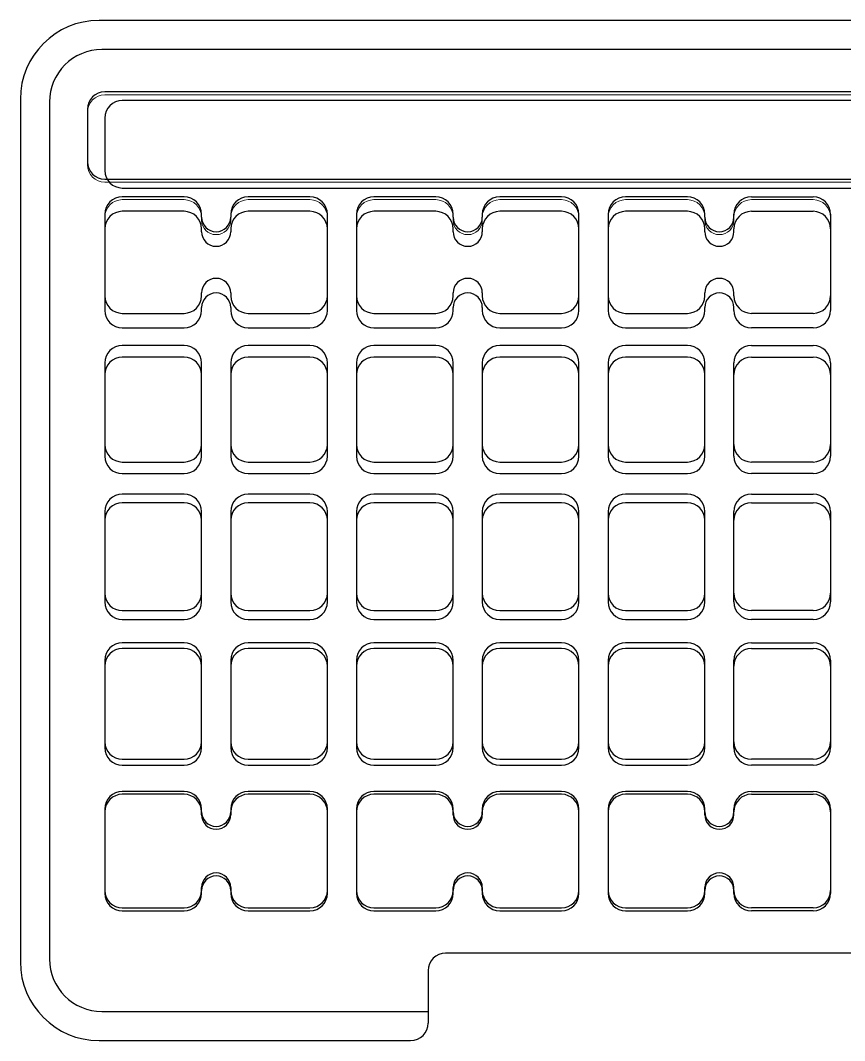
# Model space of a CAD drawing. Header units: millimetres. Extents: x -120 to 120, y -88 to 88.
# Drawn here: x -120 to 21.5, y -87.5 to 87.5 of the extents above; entities that cross this region are included whole.
import ezdxf

# ---------------------------------------------------------------- set-up
doc = ezdxf.new("R2010")
doc.units = ezdxf.units.MM
doc.layers.add('RevA', color=6, linetype='Continuous')
doc.layers.add('RevB Check', color=2, linetype='Continuous')

msp = doc.modelspace()

# ---------------------------------------------------------------- linework, layer by layer
at = {"color": 7, "linetype": 'Continuous', "lineweight": 15}
for p, q in [((106.5, 87.5), (-106.5, 87.5)), ((106, 82.5), (-106, 82.5)), ((-120, 74), (-120, -74)), ((105.5, 74.75), (-105.5, 74.75)), ((-115, 73.5), (-115, -73.5)), ((-108.5, 71.75), (-108.5, 62.75)), ((-105.5, 59.75), (105.5, 59.75)), ((-91.9, 56.75), (-102.5, 56.75)), ((-70.3, 56.75), (-80.9, 56.75)), ((-48.7, 56.75), (-59.3, 56.75)), ((-27.1, 56.75), (-37.7, 56.75)), ((-5.5, 56.75), (-16.1, 56.75)), ((5.5, 56.75), (16.1, 56.75)), ((-105.5, 53.75), (-105.5, 40.25)), ((-88.9, 53.25), (-88.9, 53.75)), ((-83.9, 53.75), (-83.9, 53.25)), ((-67.3, 40.25), (-67.3, 53.75)), ((-62.3, 53.75), (-62.3, 40.25)), ((-45.7, 53.25), (-45.7, 53.75)), ((-40.7, 53.75), (-40.7, 53.25)), ((-24.1, 40.25), (-24.1, 53.75)), ((-19.1, 53.75), (-19.1, 40.25)), ((-2.5, 53.25), (-2.5, 53.75)), ((2.5, 53.25), (2.5, 53.75)), ((19.1, 53.75), (19.1, 40.25)), ((-88.9, 40.25), (-88.9, 40.75)), ((-83.9, 40.75), (-83.9, 40.25)), ((-45.7, 40.25), (-45.7, 40.75)), ((-40.7, 40.75), (-40.7, 40.25)), ((-2.5, 40.25), (-2.5, 40.75)), ((2.5, 40.25), (2.5, 40.75)), ((-102.5, 37.25), (-91.9, 37.25)), ((-80.9, 37.25), (-70.3, 37.25)), ((-59.3, 37.25), (-48.7, 37.25)), ((-37.7, 37.25), (-27.1, 37.25)), ((-16.1, 37.25), (-5.5, 37.25)), ((16.1, 37.25), (5.5, 37.25)), ((-91.9, 31.75), (-102.5, 31.75)), ((-70.3, 31.75), (-80.9, 31.75)), ((-48.7, 31.75), (-59.3, 31.75)), ((-27.1, 31.75), (-37.7, 31.75)), ((-5.5, 31.75), (-16.1, 31.75)), ((5.5, 31.75), (16.1, 31.75)), ((-105.5, 28.75), (-105.5, 14.75)), ((-88.9, 14.75), (-88.9, 28.75)), ((-83.9, 28.75), (-83.9, 14.75)), ((-67.3, 14.75), (-67.3, 28.75)), ((-62.3, 28.75), (-62.3, 14.75)), ((-45.7, 14.75), (-45.7, 28.75)), ((-40.7, 28.75), (-40.7, 14.75)), ((-24.1, 14.75), (-24.1, 28.75)), ((-19.1, 28.75), (-19.1, 14.75)), ((-2.5, 14.75), (-2.5, 28.75)), ((2.5, 14.75), (2.5, 28.75)), ((19.1, 28.75), (19.1, 14.75)), ((-102.5, 11.75), (-91.9, 11.75)), ((-80.9, 11.75), (-70.3, 11.75)), ((-59.3, 11.75), (-48.7, 11.75)), ((-37.7, 11.75), (-27.1, 11.75)), ((-16.1, 11.75), (-5.5, 11.75)), ((16.1, 11.75), (5.5, 11.75)), ((-91.9, 6.25), (-102.5, 6.25)), ((-70.3, 6.25), (-80.9, 6.25)), ((-48.7, 6.25), (-59.3, 6.25)), ((-27.1, 6.25), (-37.7, 6.25)), ((-5.5, 6.25), (-16.1, 6.25)), ((5.5, 6.25), (16.1, 6.25)), ((-105.5, 3.25), (-105.5, -10.75)), ((-88.9, -10.75), (-88.9, 3.25)), ((-83.9, 3.25), (-83.9, -10.75)), ((-67.3, -10.75), (-67.3, 3.25)), ((-62.3, 3.25), (-62.3, -10.75)), ((-45.7, -10.75), (-45.7, 3.25)), ((-40.7, 3.25), (-40.7, -10.75)), ((-24.1, -10.75), (-24.1, 3.25)), ((-19.1, 3.25), (-19.1, -10.75)), ((-2.5, -10.75), (-2.5, 3.25)), ((2.5, -10.75), (2.5, 3.25)), ((19.1, 3.25), (19.1, -10.75)), ((-102.5, -13.75), (-91.9, -13.75)), ((-80.9, -13.75), (-70.3, -13.75)), ((-59.3, -13.75), (-48.7, -13.75)), ((-37.7, -13.75), (-27.1, -13.75)), ((-16.1, -13.75), (-5.5, -13.75)), ((16.1, -13.75), (5.5, -13.75)), ((-91.9, -19.25), (-102.5, -19.25)), ((-70.3, -19.25), (-80.9, -19.25)), ((-48.7, -19.25), (-59.3, -19.25)), ((-27.1, -19.25), (-37.7, -19.25)), ((-5.5, -19.25), (-16.1, -19.25)), ((5.5, -19.25), (16.1, -19.25)), ((-105.5, -22.25), (-105.5, -36.25)), ((-88.9, -36.25), (-88.9, -22.25)), ((-83.9, -22.25), (-83.9, -36.25)), ((-67.3, -36.25), (-67.3, -22.25)), ((-62.3, -22.25), (-62.3, -36.25)), ((-45.7, -36.25), (-45.7, -22.25)), ((-40.7, -22.25), (-40.7, -36.25)), ((-24.1, -36.25), (-24.1, -22.25)), ((-19.1, -22.25), (-19.1, -36.25)), ((-2.5, -36.25), (-2.5, -22.25)), ((2.5, -36.25), (2.5, -22.25)), ((19.1, -22.25), (19.1, -36.25)), ((-102.5, -39.25), (-91.9, -39.25)), ((-80.9, -39.25), (-70.3, -39.25)), ((-59.3, -39.25), (-48.7, -39.25)), ((-37.7, -39.25), (-27.1, -39.25)), ((-16.1, -39.25), (-5.5, -39.25)), ((16.1, -39.25), (5.5, -39.25)), ((-91.9, -44.75), (-102.5, -44.75)), ((-70.3, -44.75), (-80.9, -44.75)), ((-48.7, -44.75), (-59.3, -44.75)), ((-27.1, -44.75), (-37.7, -44.75)), ((-5.5, -44.75), (-16.1, -44.75)), ((5.5, -44.75), (16.1, -44.75)), ((-105.5, -47.75), (-105.5, -61.75)), ((-88.9, -48.25), (-88.9, -47.75)), ((-83.9, -47.75), (-83.9, -48.25)), ((-67.3, -61.75), (-67.3, -47.75)), ((-62.3, -47.75), (-62.3, -61.75)), ((-45.7, -48.25), (-45.7, -47.75)), ((-40.7, -47.75), (-40.7, -48.25)), ((-24.1, -61.75), (-24.1, -47.75)), ((-19.1, -47.75), (-19.1, -61.75)), ((-2.5, -48.25), (-2.5, -47.75)), ((2.5, -48.25), (2.5, -47.75)), ((19.1, -47.75), (19.1, -61.75)), ((-88.9, -61.75), (-88.9, -61.25)), ((-83.9, -61.25), (-83.9, -61.75)), ((-45.7, -61.75), (-45.7, -61.25)), ((-40.7, -61.25), (-40.7, -61.75)), ((-2.5, -61.75), (-2.5, -61.25)), ((2.5, -61.75), (2.5, -61.25)), ((-102.5, -64.75), (-91.9, -64.75)), ((-80.9, -64.75), (-70.3, -64.75)), ((-59.3, -64.75), (-48.7, -64.75)), ((-37.7, -64.75), (-27.1, -64.75)), ((-16.1, -64.75), (-5.5, -64.75)), ((16.1, -64.75), (5.5, -64.75)), ((47, -72.5), (-47, -72.5)), ((-50, -75.5), (-50, -84.5)), ((-106, -82.5), (-50, -82.5)), ((-106.5, -87.5), (-53, -87.5))]:
    msp.add_line(p, q, dxfattribs=at)
for centre, radius, start, end in [((-106.5, 74), 13.5, 90, 180), ((-106, 73.5), 9, 90, 180), ((-105.5, 71.75), 3, 90, 180), ((-105.5, 62.75), 3, 180, 270), ((-102.5, 53.75), 3, 90, 180), ((-91.9, 53.75), 3, 0, 90), ((-80.9, 53.75), 3, 90, 180), ((-70.3, 53.75), 3, 0, 90), ((-59.3, 53.75), 3, 90, 180), ((-48.7, 53.75), 3, 0, 90), ((-37.7, 53.75), 3, 90, 180), ((-27.1, 53.75), 3, 0, 90), ((-16.1, 53.75), 3, 90, 180), ((-5.5, 53.75), 3, 0, 90), ((5.5, 53.75), 3, 90, 180), ((16.1, 53.75), 3, 0, 90), ((-86.4, 53.25), 2.5, 180, 0), ((-43.2, 53.25), 2.5, 180, 0), ((0, 53.25), 2.5, 180, 0), ((-86.4, 40.75), 2.5, 0, 180), ((-43.2, 40.75), 2.5, 0, 180), ((0, 40.75), 2.5, 0, 180), ((-102.5, 40.25), 3, 180, 270), ((-91.9, 40.25), 3, 270, 0), ((-80.9, 40.25), 3, 180, 270), ((-70.3, 40.25), 3, 270, 0), ((-59.3, 40.25), 3, 180, 270), ((-48.7, 40.25), 3, 270, 0), ((-37.7, 40.25), 3, 180, 270), ((-27.1, 40.25), 3, 270, 0), ((-16.1, 40.25), 3, 180, 270), ((-5.5, 40.25), 3, 270, 0), ((5.5, 40.25), 3, 180, 270), ((16.1, 40.25), 3, 270, 0), ((-102.5, 28.75), 3, 90, 180), ((-91.9, 28.75), 3, 0, 90), ((-80.9, 28.75), 3, 90, 180), ((-70.3, 28.75), 3, 0, 90), ((-59.3, 28.75), 3, 90, 180), ((-48.7, 28.75), 3, 0, 90), ((-37.7, 28.75), 3, 90, 180), ((-27.1, 28.75), 3, 0, 90), ((-16.1, 28.75), 3, 90, 180), ((-5.5, 28.75), 3, 0, 90), ((5.5, 28.75), 3, 90, 180), ((16.1, 28.75), 3, 0, 90), ((-102.5, 14.75), 3, 180, 270), ((-91.9, 14.75), 3, 270, 0), ((-80.9, 14.75), 3, 180, 270), ((-70.3, 14.75), 3, 270, 0), ((-59.3, 14.75), 3, 180, 270), ((-48.7, 14.75), 3, 270, 0), ((-37.7, 14.75), 3, 180, 270), ((-27.1, 14.75), 3, 270, 0), ((-16.1, 14.75), 3, 180, 270), ((-5.5, 14.75), 3, 270, 0), ((5.5, 14.75), 3, 180, 270), ((16.1, 14.75), 3, 270, 0), ((-102.5, 3.25), 3, 90, 180), ((-91.9, 3.25), 3, 0, 90), ((-80.9, 3.25), 3, 90, 180), ((-70.3, 3.25), 3, 0, 90), ((-59.3, 3.25), 3, 90, 180), ((-48.7, 3.25), 3, 0, 90), ((-37.7, 3.25), 3, 90, 180), ((-27.1, 3.25), 3, 0, 90), ((-16.1, 3.25), 3, 90, 180), ((-5.5, 3.25), 3, 0, 90), ((5.5, 3.25), 3, 90, 180), ((16.1, 3.25), 3, 0, 90), ((-102.5, -10.75), 3, 180, 270), ((-91.9, -10.75), 3, 270, 0), ((-80.9, -10.75), 3, 180, 270), ((-70.3, -10.75), 3, 270, 0), ((-59.3, -10.75), 3, 180, 270), ((-48.7, -10.75), 3, 270, 0), ((-37.7, -10.75), 3, 180, 270), ((-27.1, -10.75), 3, 270, 0), ((-16.1, -10.75), 3, 180, 270), ((-5.5, -10.75), 3, 270, 0), ((5.5, -10.75), 3, 180, 270), ((16.1, -10.75), 3, 270, 0), ((-102.5, -22.25), 3, 90, 180), ((-91.9, -22.25), 3, 0, 90), ((-80.9, -22.25), 3, 90, 180), ((-70.3, -22.25), 3, 0, 90), ((-59.3, -22.25), 3, 90, 180), ((-48.7, -22.25), 3, 0, 90), ((-37.7, -22.25), 3, 90, 180), ((-27.1, -22.25), 3, 0, 90), ((-16.1, -22.25), 3, 90, 180), ((-5.5, -22.25), 3, 0, 90), ((5.5, -22.25), 3, 90, 180), ((16.1, -22.25), 3, 0, 90), ((-102.5, -36.25), 3, 180, 270), ((-91.9, -36.25), 3, 270, 0), ((-80.9, -36.25), 3, 180, 270), ((-70.3, -36.25), 3, 270, 0), ((-59.3, -36.25), 3, 180, 270), ((-48.7, -36.25), 3, 270, 0), ((-37.7, -36.25), 3, 180, 270), ((-27.1, -36.25), 3, 270, 0), ((-16.1, -36.25), 3, 180, 270), ((-5.5, -36.25), 3, 270, 0), ((5.5, -36.25), 3, 180, 270), ((16.1, -36.25), 3, 270, 0), ((-102.5, -47.75), 3, 90, 180), ((-91.9, -47.75), 3, 0, 90), ((-80.9, -47.75), 3, 90, 180), ((-70.3, -47.75), 3, 0, 90), ((-59.3, -47.75), 3, 90, 180), ((-48.7, -47.75), 3, 0, 90), ((-37.7, -47.75), 3, 90, 180), ((-27.1, -47.75), 3, 0, 90), ((-16.1, -47.75), 3, 90, 180), ((-5.5, -47.75), 3, 0, 90), ((5.5, -47.75), 3, 90, 180), ((16.1, -47.75), 3, 0, 90), ((-86.4, -48.25), 2.5, 180, 0), ((-43.2, -48.25), 2.5, 180, 0), ((0, -48.25), 2.5, 180, 0), ((-86.4, -61.25), 2.5, 0, 180), ((-43.2, -61.25), 2.5, 0, 180), ((0, -61.25), 2.5, 0, 180), ((-102.5, -61.75), 3, 180, 270), ((-91.9, -61.75), 3, 270, 0), ((-80.9, -61.75), 3, 180, 270), ((-70.3, -61.75), 3, 270, 0), ((-59.3, -61.75), 3, 180, 270), ((-48.7, -61.75), 3, 270, 0), ((-37.7, -61.75), 3, 180, 270), ((-27.1, -61.75), 3, 270, 0), ((-16.1, -61.75), 3, 180, 270), ((-5.5, -61.75), 3, 270, 0), ((5.5, -61.75), 3, 180, 270), ((16.1, -61.75), 3, 270, 0), ((-106, -73.5), 9, 180, 270), ((-47, -75.5), 3, 90, 180), ((-106.5, -74), 13.5, 180, 270), ((-53, -84.5), 3, 270, 0)]:
    msp.add_arc(centre, radius, start, end, dxfattribs=at)
at = {"layer": 'RevA'}
for p, q in [((106.5, 87.5), (-106.5, 87.5)), ((106, 82.5), (-106, 82.5)), ((-120, 74), (-120, -74)), ((102.5, 73.75), (-102.5, 73.75)), ((-115, 73.5), (-115, -73.5)), ((-105.5, 70.75), (-105.5, 61.75)), ((-102.5, 58.75), (102.5, 58.75)), ((-91.9, 54.75), (-102.5, 54.75)), ((-70.3, 54.75), (-80.9, 54.75)), ((-48.7, 54.75), (-59.3, 54.75)), ((-27.1, 54.75), (-37.7, 54.75)), ((-5.5, 54.75), (-16.1, 54.75)), ((5.5, 54.75), (16.1, 54.75)), ((-105.5, 51.75), (-105.5, 37.75)), ((-88.9, 51.25), (-88.9, 51.75)), ((-83.9, 51.75), (-83.9, 51.25)), ((-67.3, 37.75), (-67.3, 51.75)), ((-62.3, 51.75), (-62.3, 37.75)), ((-45.7, 51.25), (-45.7, 51.75)), ((-40.7, 51.75), (-40.7, 51.25)), ((-24.1, 37.75), (-24.1, 51.75)), ((-19.1, 51.75), (-19.1, 37.75)), ((-2.5, 51.25), (-2.5, 51.75)), ((2.5, 51.25), (2.5, 51.75)), ((19.1, 51.75), (19.1, 37.75)), ((-88.9, 37.75), (-88.9, 38.25)), ((-83.9, 38.25), (-83.9, 37.75)), ((-45.7, 37.75), (-45.7, 38.25)), ((-40.7, 38.25), (-40.7, 37.75)), ((-2.5, 37.75), (-2.5, 38.25)), ((2.5, 37.75), (2.5, 38.25)), ((-102.5, 34.75), (-91.9, 34.75)), ((-80.9, 34.75), (-70.3, 34.75)), ((-59.3, 34.75), (-48.7, 34.75)), ((-37.7, 34.75), (-27.1, 34.75)), ((-16.1, 34.75), (-5.5, 34.75)), ((16.1, 34.75), (5.5, 34.75)), ((-91.9, 29.75), (-102.5, 29.75)), ((-70.3, 29.75), (-80.9, 29.75)), ((-48.7, 29.75), (-59.3, 29.75)), ((-27.1, 29.75), (-37.7, 29.75)), ((-5.5, 29.75), (-16.1, 29.75)), ((5.5, 29.75), (16.1, 29.75)), ((-105.5, 26.75), (-105.5, 12.75)), ((-88.9, 12.75), (-88.9, 26.75)), ((-83.9, 26.75), (-83.9, 12.75)), ((-67.3, 12.75), (-67.3, 26.75)), ((-62.3, 26.75), (-62.3, 12.75)), ((-45.7, 12.75), (-45.7, 26.75)), ((-40.7, 26.75), (-40.7, 12.75)), ((-24.1, 12.75), (-24.1, 26.75)), ((-19.1, 26.75), (-19.1, 12.75)), ((-2.5, 12.75), (-2.5, 26.75)), ((2.5, 12.75), (2.5, 26.75)), ((19.1, 26.75), (19.1, 12.75)), ((-102.5, 9.75), (-91.9, 9.75)), ((-80.9, 9.75), (-70.3, 9.75)), ((-59.3, 9.75), (-48.7, 9.75)), ((-37.7, 9.75), (-27.1, 9.75)), ((-16.1, 9.75), (-5.5, 9.75)), ((16.1, 9.75), (5.5, 9.75)), ((-91.9, 4.75), (-102.5, 4.75)), ((-70.3, 4.75), (-80.9, 4.75)), ((-48.7, 4.75), (-59.3, 4.75)), ((-27.1, 4.75), (-37.7, 4.75)), ((-5.5, 4.75), (-16.1, 4.75)), ((5.5, 4.75), (16.1, 4.75)), ((-105.5, 1.75), (-105.5, -12.25)), ((-88.9, -12.25), (-88.9, 1.75)), ((-83.9, 1.75), (-83.9, -12.25)), ((-67.3, -12.25), (-67.3, 1.75)), ((-62.3, 1.75), (-62.3, -12.25)), ((-45.7, -12.25), (-45.7, 1.75)), ((-40.7, 1.75), (-40.7, -12.25)), ((-24.1, -12.25), (-24.1, 1.75)), ((-19.1, 1.75), (-19.1, -12.25)), ((-2.5, -12.25), (-2.5, 1.75)), ((2.5, -12.25), (2.5, 1.75)), ((19.1, 1.75), (19.1, -12.25)), ((-102.5, -15.25), (-91.9, -15.25)), ((-80.9, -15.25), (-70.3, -15.25)), ((-59.3, -15.25), (-48.7, -15.25)), ((-37.7, -15.25), (-27.1, -15.25)), ((-16.1, -15.25), (-5.5, -15.25)), ((16.1, -15.25), (5.5, -15.25)), ((-91.9, -20.25), (-102.5, -20.25)), ((-70.3, -20.25), (-80.9, -20.25)), ((-48.7, -20.25), (-59.3, -20.25)), ((-27.1, -20.25), (-37.7, -20.25)), ((-5.5, -20.25), (-16.1, -20.25)), ((5.5, -20.25), (16.1, -20.25)), ((-105.5, -23.25), (-105.5, -37.25)), ((-88.9, -37.25), (-88.9, -23.25)), ((-83.9, -23.25), (-83.9, -37.25)), ((-67.3, -37.25), (-67.3, -23.25)), ((-62.3, -23.25), (-62.3, -37.25)), ((-45.7, -37.25), (-45.7, -23.25)), ((-40.7, -23.25), (-40.7, -37.25)), ((-24.1, -37.25), (-24.1, -23.25)), ((-19.1, -23.25), (-19.1, -37.25)), ((-2.5, -37.25), (-2.5, -23.25)), ((2.5, -37.25), (2.5, -23.25)), ((19.1, -23.25), (19.1, -37.25)), ((-102.5, -40.25), (-91.9, -40.25)), ((-80.9, -40.25), (-70.3, -40.25)), ((-59.3, -40.25), (-48.7, -40.25)), ((-37.7, -40.25), (-27.1, -40.25)), ((-16.1, -40.25), (-5.5, -40.25)), ((16.1, -40.25), (5.5, -40.25)), ((-91.9, -45.25), (-102.5, -45.25)), ((-70.3, -45.25), (-80.9, -45.25)), ((-48.7, -45.25), (-59.3, -45.25)), ((-27.1, -45.25), (-37.7, -45.25)), ((-5.5, -45.25), (-16.1, -45.25)), ((5.5, -45.25), (16.1, -45.25)), ((-105.5, -48.25), (-105.5, -62.25)), ((-88.9, -48.75), (-88.9, -48.25)), ((-83.9, -48.25), (-83.9, -48.75)), ((-67.3, -62.25), (-67.3, -48.25)), ((-62.3, -48.25), (-62.3, -62.25)), ((-45.7, -48.75), (-45.7, -48.25)), ((-40.7, -48.25), (-40.7, -48.75)), ((-24.1, -62.25), (-24.1, -48.25)), ((-19.1, -48.25), (-19.1, -62.25)), ((-2.5, -48.75), (-2.5, -48.25)), ((2.5, -48.75), (2.5, -48.25)), ((19.1, -48.25), (19.1, -62.25)), ((-88.9, -62.25), (-88.9, -61.75)), ((-83.9, -61.75), (-83.9, -62.25)), ((-45.7, -62.25), (-45.7, -61.75)), ((-40.7, -61.75), (-40.7, -62.25)), ((-2.5, -62.25), (-2.5, -61.75)), ((2.5, -62.25), (2.5, -61.75)), ((-102.5, -65.25), (-91.9, -65.25)), ((-80.9, -65.25), (-70.3, -65.25)), ((-59.3, -65.25), (-48.7, -65.25)), ((-37.7, -65.25), (-27.1, -65.25)), ((-16.1, -65.25), (-5.5, -65.25)), ((16.1, -65.25), (5.5, -65.25)), ((47, -72.5), (-47, -72.5)), ((-50, -75.5), (-50, -84.5)), ((-106, -82.5), (-50, -82.5)), ((-106.5, -87.5), (-53, -87.5))]:
    msp.add_line(p, q, dxfattribs=at)
for centre, radius, start, end in [((-106.5, 74), 13.5, 90, 180), ((-106, 73.5), 9, 90, 180), ((-102.5, 70.75), 3, 90, 180), ((-102.5, 61.75), 3, 180, 270), ((-102.5, 51.75), 3, 90, 180), ((-91.9, 51.75), 3, 0, 90), ((-80.9, 51.75), 3, 90, 180), ((-70.3, 51.75), 3, 0, 90), ((-59.3, 51.75), 3, 90, 180), ((-48.7, 51.75), 3, 0, 90), ((-37.7, 51.75), 3, 90, 180), ((-27.1, 51.75), 3, 0, 90), ((-16.1, 51.75), 3, 90, 180), ((-5.5, 51.75), 3, 0, 90), ((5.5, 51.75), 3, 90, 180), ((16.1, 51.75), 3, 0, 90), ((-86.4, 51.25), 2.5, 180, 0), ((-43.2, 51.25), 2.5, 180, 0), ((0, 51.25), 2.5, 180, 0), ((-86.4, 38.25), 2.5, 0, 180), ((-43.2, 38.25), 2.5, 0, 180), ((0, 38.25), 2.5, 0, 180), ((-102.5, 37.75), 3, 180, 270), ((-91.9, 37.75), 3, 270, 0), ((-80.9, 37.75), 3, 180, 270), ((-70.3, 37.75), 3, 270, 0), ((-59.3, 37.75), 3, 180, 270), ((-48.7, 37.75), 3, 270, 0), ((-37.7, 37.75), 3, 180, 270), ((-27.1, 37.75), 3, 270, 0), ((-16.1, 37.75), 3, 180, 270), ((-5.5, 37.75), 3, 270, 0), ((5.5, 37.75), 3, 180, 270), ((16.1, 37.75), 3, 270, 0), ((-102.5, 26.75), 3, 90, 180), ((-91.9, 26.75), 3, 0, 90), ((-80.9, 26.75), 3, 90, 180), ((-70.3, 26.75), 3, 0, 90), ((-59.3, 26.75), 3, 90, 180), ((-48.7, 26.75), 3, 0, 90), ((-37.7, 26.75), 3, 90, 180), ((-27.1, 26.75), 3, 0, 90), ((-16.1, 26.75), 3, 90, 180), ((-5.5, 26.75), 3, 0, 90), ((5.5, 26.75), 3, 90, 180), ((16.1, 26.75), 3, 0, 90), ((-102.5, 12.75), 3, 180, 270), ((-91.9, 12.75), 3, 270, 0), ((-80.9, 12.75), 3, 180, 270), ((-70.3, 12.75), 3, 270, 0), ((-59.3, 12.75), 3, 180, 270), ((-48.7, 12.75), 3, 270, 0), ((-37.7, 12.75), 3, 180, 270), ((-27.1, 12.75), 3, 270, 0), ((-16.1, 12.75), 3, 180, 270), ((-5.5, 12.75), 3, 270, 0), ((5.5, 12.75), 3, 180, 270), ((16.1, 12.75), 3, 270, 0), ((-102.5, 1.75), 3, 90, 180), ((-91.9, 1.75), 3, 0, 90), ((-80.9, 1.75), 3, 90, 180), ((-70.3, 1.75), 3, 0, 90), ((-59.3, 1.75), 3, 90, 180), ((-48.7, 1.75), 3, 0, 90), ((-37.7, 1.75), 3, 90, 180), ((-27.1, 1.75), 3, 0, 90), ((-16.1, 1.75), 3, 90, 180), ((-5.5, 1.75), 3, 0, 90), ((5.5, 1.75), 3, 90, 180), ((16.1, 1.75), 3, 0, 90), ((-102.5, -12.25), 3, 180, 270), ((-91.9, -12.25), 3, 270, 0), ((-80.9, -12.25), 3, 180, 270), ((-70.3, -12.25), 3, 270, 0), ((-59.3, -12.25), 3, 180, 270), ((-48.7, -12.25), 3, 270, 0), ((-37.7, -12.25), 3, 180, 270), ((-27.1, -12.25), 3, 270, 0), ((-16.1, -12.25), 3, 180, 270), ((-5.5, -12.25), 3, 270, 0), ((5.5, -12.25), 3, 180, 270), ((16.1, -12.25), 3, 270, 0), ((-102.5, -23.25), 3, 90, 180), ((-91.9, -23.25), 3, 0, 90), ((-80.9, -23.25), 3, 90, 180), ((-70.3, -23.25), 3, 0, 90), ((-59.3, -23.25), 3, 90, 180), ((-48.7, -23.25), 3, 0, 90), ((-37.7, -23.25), 3, 90, 180), ((-27.1, -23.25), 3, 0, 90), ((-16.1, -23.25), 3, 90, 180), ((-5.5, -23.25), 3, 0, 90), ((5.5, -23.25), 3, 90, 180), ((16.1, -23.25), 3, 0, 90), ((-102.5, -37.25), 3, 180, 270), ((-91.9, -37.25), 3, 270, 0), ((-80.9, -37.25), 3, 180, 270), ((-70.3, -37.25), 3, 270, 0), ((-59.3, -37.25), 3, 180, 270), ((-48.7, -37.25), 3, 270, 0), ((-37.7, -37.25), 3, 180, 270), ((-27.1, -37.25), 3, 270, 0), ((-16.1, -37.25), 3, 180, 270), ((-5.5, -37.25), 3, 270, 0), ((5.5, -37.25), 3, 180, 270), ((16.1, -37.25), 3, 270, 0), ((-102.5, -48.25), 3, 90, 180), ((-91.9, -48.25), 3, 0, 90), ((-80.9, -48.25), 3, 90, 180), ((-70.3, -48.25), 3, 0, 90), ((-59.3, -48.25), 3, 90, 180), ((-48.7, -48.25), 3, 0, 90), ((-37.7, -48.25), 3, 90, 180), ((-27.1, -48.25), 3, 0, 90), ((-16.1, -48.25), 3, 90, 180), ((-5.5, -48.25), 3, 0, 90), ((5.5, -48.25), 3, 90, 180), ((16.1, -48.25), 3, 0, 90), ((-86.4, -48.75), 2.5, 180, 0), ((-43.2, -48.75), 2.5, 180, 0), ((0, -48.75), 2.5, 180, 0), ((-86.4, -61.75), 2.5, 0, 180), ((-43.2, -61.75), 2.5, 0, 180), ((0, -61.75), 2.5, 0, 180), ((-102.5, -62.25), 3, 180, 270), ((-91.9, -62.25), 3, 270, 0), ((-80.9, -62.25), 3, 180, 270), ((-70.3, -62.25), 3, 270, 0), ((-59.3, -62.25), 3, 180, 270), ((-48.7, -62.25), 3, 270, 0), ((-37.7, -62.25), 3, 180, 270), ((-27.1, -62.25), 3, 270, 0), ((-16.1, -62.25), 3, 180, 270), ((-5.5, -62.25), 3, 270, 0), ((5.5, -62.25), 3, 180, 270), ((16.1, -62.25), 3, 270, 0), ((-106, -73.5), 9, 180, 270), ((-47, -75.5), 3, 90, 180), ((-106.5, -74), 13.5, 180, 270), ((-53, -84.5), 3, 270, 0)]:
    msp.add_arc(centre, radius, start, end, dxfattribs=at)
at = {"layer": 'RevB Check'}
for p, q in [((106.5, 87.5), (-106.5, 87.5)), ((106, 82.5), (-106, 82.5)), ((-120, 74), (-120, -74)), ((105.5, 75.25), (-105.5, 75.25)), ((-115, 73.5), (-115, -73.5)), ((-108.5, 72.25), (-108.5, 63.25)), ((-105.5, 60.25), (105.5, 60.25)), ((-91.9, 57.25), (-102.5, 57.25)), ((-70.3, 57.25), (-80.9, 57.25)), ((-48.7, 57.25), (-59.3, 57.25)), ((-27.1, 57.25), (-37.7, 57.25)), ((-5.5, 57.25), (-16.1, 57.25)), ((5.5, 57.25), (16.1, 57.25)), ((-105.5, 54.25), (-105.5, 40.25)), ((-88.9, 53.75), (-88.9, 54.25)), ((-83.9, 54.25), (-83.9, 53.75)), ((-67.3, 40.25), (-67.3, 54.25)), ((-62.3, 54.25), (-62.3, 40.25)), ((-45.7, 53.75), (-45.7, 54.25)), ((-40.7, 54.25), (-40.7, 53.75)), ((-24.1, 40.25), (-24.1, 54.25)), ((-19.1, 54.25), (-19.1, 40.25)), ((-2.5, 53.75), (-2.5, 54.25)), ((2.5, 53.75), (2.5, 54.25)), ((19.1, 54.25), (19.1, 40.25)), ((-88.9, 40.25), (-88.9, 40.75)), ((-83.9, 40.75), (-83.9, 40.25)), ((-45.7, 40.25), (-45.7, 40.75)), ((-40.7, 40.75), (-40.7, 40.25)), ((-2.5, 40.25), (-2.5, 40.75)), ((2.5, 40.25), (2.5, 40.75)), ((-102.5, 37.25), (-91.9, 37.25)), ((-80.9, 37.25), (-70.3, 37.25)), ((-59.3, 37.25), (-48.7, 37.25)), ((-37.7, 37.25), (-27.1, 37.25)), ((-16.1, 37.25), (-5.5, 37.25)), ((16.1, 37.25), (5.5, 37.25)), ((-91.9, 31.75), (-102.5, 31.75)), ((-70.3, 31.75), (-80.9, 31.75)), ((-48.7, 31.75), (-59.3, 31.75)), ((-27.1, 31.75), (-37.7, 31.75)), ((-5.5, 31.75), (-16.1, 31.75)), ((5.5, 31.75), (16.1, 31.75)), ((-105.5, 28.75), (-105.5, 14.75)), ((-88.9, 14.75), (-88.9, 28.75)), ((-83.9, 28.75), (-83.9, 14.75)), ((-67.3, 14.75), (-67.3, 28.75)), ((-62.3, 28.75), (-62.3, 14.75)), ((-45.7, 14.75), (-45.7, 28.75)), ((-40.7, 28.75), (-40.7, 14.75)), ((-24.1, 14.75), (-24.1, 28.75)), ((-19.1, 28.75), (-19.1, 14.75)), ((-2.5, 14.75), (-2.5, 28.75)), ((2.5, 14.75), (2.5, 28.75)), ((19.1, 28.75), (19.1, 14.75)), ((-102.5, 11.75), (-91.9, 11.75)), ((-80.9, 11.75), (-70.3, 11.75)), ((-59.3, 11.75), (-48.7, 11.75)), ((-37.7, 11.75), (-27.1, 11.75)), ((-16.1, 11.75), (-5.5, 11.75)), ((16.1, 11.75), (5.5, 11.75)), ((-91.9, 6.25), (-102.5, 6.25)), ((-70.3, 6.25), (-80.9, 6.25)), ((-48.7, 6.25), (-59.3, 6.25)), ((-27.1, 6.25), (-37.7, 6.25)), ((-5.5, 6.25), (-16.1, 6.25)), ((5.5, 6.25), (16.1, 6.25)), ((-105.5, 3.25), (-105.5, -10.75)), ((-88.9, -10.75), (-88.9, 3.25)), ((-83.9, 3.25), (-83.9, -10.75)), ((-67.3, -10.75), (-67.3, 3.25)), ((-62.3, 3.25), (-62.3, -10.75)), ((-45.7, -10.75), (-45.7, 3.25)), ((-40.7, 3.25), (-40.7, -10.75)), ((-24.1, -10.75), (-24.1, 3.25)), ((-19.1, 3.25), (-19.1, -10.75)), ((-2.5, -10.75), (-2.5, 3.25)), ((2.5, -10.75), (2.5, 3.25)), ((19.1, 3.25), (19.1, -10.75)), ((-102.5, -13.75), (-91.9, -13.75)), ((-80.9, -13.75), (-70.3, -13.75)), ((-59.3, -13.75), (-48.7, -13.75)), ((-37.7, -13.75), (-27.1, -13.75)), ((-16.1, -13.75), (-5.5, -13.75)), ((16.1, -13.75), (5.5, -13.75)), ((-91.9, -19.25), (-102.5, -19.25)), ((-70.3, -19.25), (-80.9, -19.25)), ((-48.7, -19.25), (-59.3, -19.25)), ((-27.1, -19.25), (-37.7, -19.25)), ((-5.5, -19.25), (-16.1, -19.25)), ((5.5, -19.25), (16.1, -19.25)), ((-105.5, -22.25), (-105.5, -36.25)), ((-88.9, -36.25), (-88.9, -22.25)), ((-83.9, -22.25), (-83.9, -36.25)), ((-67.3, -36.25), (-67.3, -22.25)), ((-62.3, -22.25), (-62.3, -36.25)), ((-45.7, -36.25), (-45.7, -22.25)), ((-40.7, -22.25), (-40.7, -36.25)), ((-24.1, -36.25), (-24.1, -22.25)), ((-19.1, -22.25), (-19.1, -36.25)), ((-2.5, -36.25), (-2.5, -22.25)), ((2.5, -36.25), (2.5, -22.25)), ((19.1, -22.25), (19.1, -36.25)), ((-102.5, -39.25), (-91.9, -39.25)), ((-80.9, -39.25), (-70.3, -39.25)), ((-59.3, -39.25), (-48.7, -39.25)), ((-37.7, -39.25), (-27.1, -39.25)), ((-16.1, -39.25), (-5.5, -39.25)), ((16.1, -39.25), (5.5, -39.25)), ((-91.9, -44.75), (-102.5, -44.75)), ((-70.3, -44.75), (-80.9, -44.75)), ((-48.7, -44.75), (-59.3, -44.75)), ((-27.1, -44.75), (-37.7, -44.75)), ((-5.5, -44.75), (-16.1, -44.75)), ((5.5, -44.75), (16.1, -44.75)), ((-105.5, -47.75), (-105.5, -61.75)), ((-88.9, -48.25), (-88.9, -47.75)), ((-83.9, -47.75), (-83.9, -48.25)), ((-67.3, -61.75), (-67.3, -47.75)), ((-62.3, -47.75), (-62.3, -61.75)), ((-45.7, -48.25), (-45.7, -47.75)), ((-40.7, -47.75), (-40.7, -48.25)), ((-24.1, -61.75), (-24.1, -47.75)), ((-19.1, -47.75), (-19.1, -61.75)), ((-2.5, -48.25), (-2.5, -47.75)), ((2.5, -48.25), (2.5, -47.75)), ((19.1, -47.75), (19.1, -61.75)), ((-88.9, -61.75), (-88.9, -61.25)), ((-83.9, -61.25), (-83.9, -61.75)), ((-45.7, -61.75), (-45.7, -61.25)), ((-40.7, -61.25), (-40.7, -61.75)), ((-2.5, -61.75), (-2.5, -61.25)), ((2.5, -61.75), (2.5, -61.25)), ((-102.5, -64.75), (-91.9, -64.75)), ((-80.9, -64.75), (-70.3, -64.75)), ((-59.3, -64.75), (-48.7, -64.75)), ((-37.7, -64.75), (-27.1, -64.75)), ((-16.1, -64.75), (-5.5, -64.75)), ((16.1, -64.75), (5.5, -64.75)), ((47, -72.5), (-47, -72.5)), ((-50, -75.5), (-50, -84.5)), ((-106, -82.5), (-50, -82.5)), ((-106.5, -87.5), (-53, -87.5))]:
    msp.add_line(p, q, dxfattribs=at)
for centre, radius, start, end in [((-106.5, 74), 13.5, 90, 180), ((-106, 73.5), 9, 90, 180), ((-105.5, 72.25), 3, 90, 180), ((-105.5, 63.25), 3, 180, 270), ((-102.5, 54.25), 3, 90, 180), ((-91.9, 54.25), 3, 0, 90), ((-80.9, 54.25), 3, 90, 180), ((-70.3, 54.25), 3, 0, 90), ((-59.3, 54.25), 3, 90, 180), ((-48.7, 54.25), 3, 0, 90), ((-37.7, 54.25), 3, 90, 180), ((-27.1, 54.25), 3, 0, 90), ((-16.1, 54.25), 3, 90, 180), ((-5.5, 54.25), 3, 0, 90), ((5.5, 54.25), 3, 90, 180), ((16.1, 54.25), 3, 0, 90), ((-86.4, 53.75), 2.5, 180, 0), ((-43.2, 53.75), 2.5, 180, 0), ((0, 53.75), 2.5, 180, 0), ((-86.4, 40.75), 2.5, 0, 180), ((-43.2, 40.75), 2.5, 0, 180), ((0, 40.75), 2.5, 0, 180), ((-102.5, 40.25), 3, 180, 270), ((-91.9, 40.25), 3, 270, 0), ((-80.9, 40.25), 3, 180, 270), ((-70.3, 40.25), 3, 270, 0), ((-59.3, 40.25), 3, 180, 270), ((-48.7, 40.25), 3, 270, 0), ((-37.7, 40.25), 3, 180, 270), ((-27.1, 40.25), 3, 270, 0), ((-16.1, 40.25), 3, 180, 270), ((-5.5, 40.25), 3, 270, 0), ((5.5, 40.25), 3, 180, 270), ((16.1, 40.25), 3, 270, 0), ((-102.5, 28.75), 3, 90, 180), ((-91.9, 28.75), 3, 0, 90), ((-80.9, 28.75), 3, 90, 180), ((-70.3, 28.75), 3, 0, 90), ((-59.3, 28.75), 3, 90, 180), ((-48.7, 28.75), 3, 0, 90), ((-37.7, 28.75), 3, 90, 180), ((-27.1, 28.75), 3, 0, 90), ((-16.1, 28.75), 3, 90, 180), ((-5.5, 28.75), 3, 0, 90), ((5.5, 28.75), 3, 90, 180), ((16.1, 28.75), 3, 0, 90), ((-102.5, 14.75), 3, 180, 270), ((-91.9, 14.75), 3, 270, 0), ((-80.9, 14.75), 3, 180, 270), ((-70.3, 14.75), 3, 270, 0), ((-59.3, 14.75), 3, 180, 270), ((-48.7, 14.75), 3, 270, 0), ((-37.7, 14.75), 3, 180, 270), ((-27.1, 14.75), 3, 270, 0), ((-16.1, 14.75), 3, 180, 270), ((-5.5, 14.75), 3, 270, 0), ((5.5, 14.75), 3, 180, 270), ((16.1, 14.75), 3, 270, 0), ((-102.5, 3.25), 3, 90, 180), ((-91.9, 3.25), 3, 0, 90), ((-80.9, 3.25), 3, 90, 180), ((-70.3, 3.25), 3, 0, 90), ((-59.3, 3.25), 3, 90, 180), ((-48.7, 3.25), 3, 0, 90), ((-37.7, 3.25), 3, 90, 180), ((-27.1, 3.25), 3, 0, 90), ((-16.1, 3.25), 3, 90, 180), ((-5.5, 3.25), 3, 0, 90), ((5.5, 3.25), 3, 90, 180), ((16.1, 3.25), 3, 0, 90), ((-102.5, -10.75), 3, 180, 270), ((-91.9, -10.75), 3, 270, 0), ((-80.9, -10.75), 3, 180, 270), ((-70.3, -10.75), 3, 270, 0), ((-59.3, -10.75), 3, 180, 270), ((-48.7, -10.75), 3, 270, 0), ((-37.7, -10.75), 3, 180, 270), ((-27.1, -10.75), 3, 270, 0), ((-16.1, -10.75), 3, 180, 270), ((-5.5, -10.75), 3, 270, 0), ((5.5, -10.75), 3, 180, 270), ((16.1, -10.75), 3, 270, 0), ((-102.5, -22.25), 3, 90, 180), ((-91.9, -22.25), 3, 0, 90), ((-80.9, -22.25), 3, 90, 180), ((-70.3, -22.25), 3, 0, 90), ((-59.3, -22.25), 3, 90, 180), ((-48.7, -22.25), 3, 0, 90), ((-37.7, -22.25), 3, 90, 180), ((-27.1, -22.25), 3, 0, 90), ((-16.1, -22.25), 3, 90, 180), ((-5.5, -22.25), 3, 0, 90), ((5.5, -22.25), 3, 90, 180), ((16.1, -22.25), 3, 0, 90), ((-102.5, -36.25), 3, 180, 270), ((-91.9, -36.25), 3, 270, 0), ((-80.9, -36.25), 3, 180, 270), ((-70.3, -36.25), 3, 270, 0), ((-59.3, -36.25), 3, 180, 270), ((-48.7, -36.25), 3, 270, 0), ((-37.7, -36.25), 3, 180, 270), ((-27.1, -36.25), 3, 270, 0), ((-16.1, -36.25), 3, 180, 270), ((-5.5, -36.25), 3, 270, 0), ((5.5, -36.25), 3, 180, 270), ((16.1, -36.25), 3, 270, 0), ((-102.5, -47.75), 3, 90, 180), ((-91.9, -47.75), 3, 0, 90), ((-80.9, -47.75), 3, 90, 180), ((-70.3, -47.75), 3, 0, 90), ((-59.3, -47.75), 3, 90, 180), ((-48.7, -47.75), 3, 0, 90), ((-37.7, -47.75), 3, 90, 180), ((-27.1, -47.75), 3, 0, 90), ((-16.1, -47.75), 3, 90, 180), ((-5.5, -47.75), 3, 0, 90), ((5.5, -47.75), 3, 90, 180), ((16.1, -47.75), 3, 0, 90), ((-86.4, -48.25), 2.5, 180, 0), ((-43.2, -48.25), 2.5, 180, 0), ((0, -48.25), 2.5, 180, 0), ((-86.4, -61.25), 2.5, 0, 180), ((-43.2, -61.25), 2.5, 0, 180), ((0, -61.25), 2.5, 0, 180), ((-102.5, -61.75), 3, 180, 270), ((-91.9, -61.75), 3, 270, 0), ((-80.9, -61.75), 3, 180, 270), ((-70.3, -61.75), 3, 270, 0), ((-59.3, -61.75), 3, 180, 270), ((-48.7, -61.75), 3, 270, 0), ((-37.7, -61.75), 3, 180, 270), ((-27.1, -61.75), 3, 270, 0), ((-16.1, -61.75), 3, 180, 270), ((-5.5, -61.75), 3, 270, 0), ((5.5, -61.75), 3, 180, 270), ((16.1, -61.75), 3, 270, 0), ((-106, -73.5), 9, 180, 270), ((-47, -75.5), 3, 90, 180), ((-106.5, -74), 13.5, 180, 270), ((-53, -84.5), 3, 270, 0)]:
    msp.add_arc(centre, radius, start, end, dxfattribs=at)

doc.saveas('drawing.dxf')
